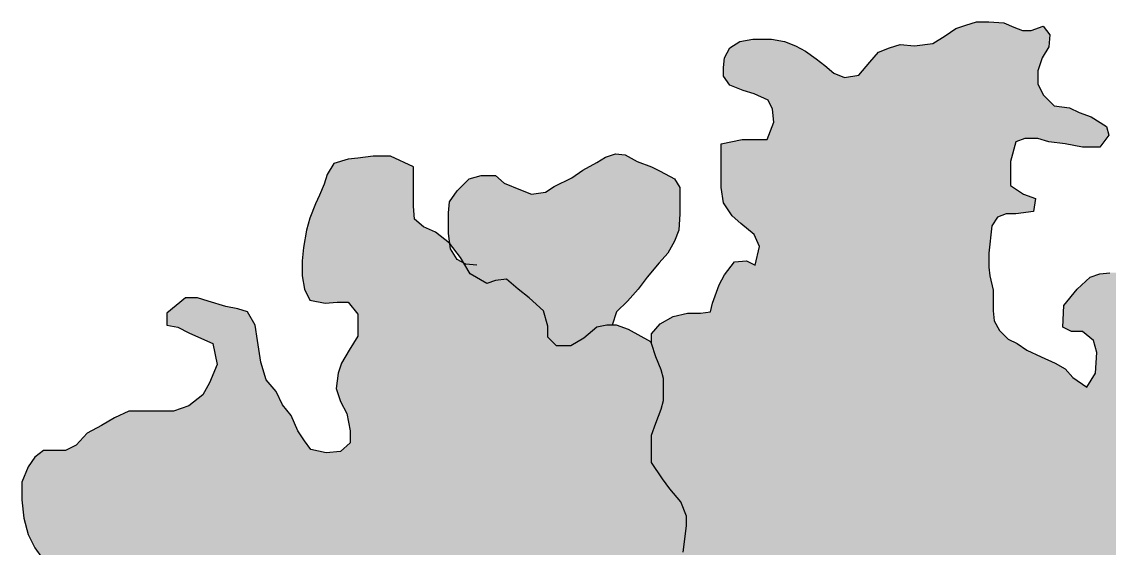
# Model space of a CAD drawing. Header units: millimetres. Extents: x 0 to 59350, y 0 to 29700.
# Drawn here: x 28498 to 30339, y 24937 to 25829 of the extents above; entities that cross this region are included whole.
import ezdxf

# ---------------------------------------------------------------- set-up
doc = ezdxf.new("R2010")
doc.units = ezdxf.units.MM
doc.linetypes.add('PUNKT2_S9', pattern=[1, 0, -1])
doc.layers.add('Standard', color=7, linetype='Continuous', lineweight=25)

msp = doc.modelspace()

# ---------------------------------------------------------------- hatches: boundary and pattern name
at = {"layer": 'Standard', "linetype": 'PUNKT2_S9', "lineweight": 25}
for color, points in [(7, [(30208.7, 24745.8), (30240.1, 24734.7), (30260.5, 24732.9), (30280.8, 24732.9), (30301.1, 24740.2), (30317.7, 24756.9), (30338, 24780.9), (30354.7, 24803.1), (30369.5, 24821.6), (30384.3, 24825.2), (30413.8, 24816.1), (30432.3, 24806.8), (30456.3, 24804.9), (30480.3, 24828.9), (30500.7, 24851.2), (30517.3, 24869.6), (30535.8, 24884.5), (30554.3, 24902.8), (30572.8, 24919.6), (30596.7, 24932.4), (30613.4, 24936.1), (30630, 24930.6), (30650.3, 24901), (30661.5, 24880.8), (30667, 24854.9), (30668.8, 24840), (30670.7, 24823.4), (30672.5, 24804.9), (30673.9, 24789.2), (30705.8, 24830.8), (30720.6, 24834.5), (30740.9, 24821.6), (30755.7, 24819.7), (30770.5, 24828.9), (30770.5, 24847.5), (30766.8, 24871.4), (30764.9, 24888.1), (30764.9, 24934.3), (30770.5, 24952.8), (30785.2, 24958.4), (30813, 24973.1), (30833.3, 24986.1), (30853.6, 24986.1), (30886.9, 24984.1), (30903.5, 24986.1), (30907.2, 24987.4), (30907.2, 25039.6), (30905.4, 25054.3), (30899.8, 25069.2), (30899.8, 25087.6), (30901.7, 25111.7), (30907.2, 25132), (30931.2, 25150.5), (30949.7, 25163.4), (30977.4, 25170.8), (30979.3, 25191.1), (30983, 25209.6), (30990.4, 25231.8), (31005.2, 25263.3), (31010.7, 25290.9), (31010.7, 25322.3), (31007, 25342.7), (30997.8, 25359.3), (30983, 25375.9), (30968.2, 25387), (30953.4, 25396.2), (30925.7, 25403.7), (30907.2, 25407.4), (30892.4, 25412.9), (30868.4, 25418.4), (30837, 25418.4), (30820.3, 25420.3), (30805.6, 25431.3), (30787.1, 25448), (30768.6, 25473.9), (30753.8, 25488.6), (30737.2, 25505.2), (30722.4, 25527.4), (30702.1, 25542.3), (30678.1, 25555.2), (30650.3, 25558.9), (30618.9, 25558.9), (30587.6, 25557), (30572.8, 25557), (30554.3, 25546), (30515.4, 25507.2), (30509.9, 25485), (30504.4, 25457.2), (30498.9, 25425.8), (30480.3, 25405.5), (30473, 25422.1), (30465.6, 25437), (30454.5, 25455.4), (30434.2, 25473.9), (30419.4, 25473.9), (30404.6, 25470.1), (30408.3, 25455.4), (30415.7, 25423.9), (30415.7, 25363), (30397.2, 25342.7), (30388, 25357.4), (30376.8, 25375.9), (30358.4, 25403.7), (30339.9, 25403.7), (30323.3, 25401.9), (30306.6, 25396.2), (30284.5, 25375.9), (30262.3, 25348.2), (30260.5, 25311.2), (30275.3, 25303.9), (30293.7, 25303.9), (30312.2, 25289.1), (30317.7, 25268.8), (30315.9, 25233.7), (30301.1, 25209.6), (30277.1, 25226.2), (30264.1, 25241), (30247.5, 25250.3), (30223.5, 25261.3), (30199.5, 25272.4), (30182.8, 25283.5), (30168, 25290.9), (30153.3, 25305.7), (30144, 25322.3), (30142.2, 25339), (30142.2, 25374.1), (30136.7, 25398.1), (30134.8, 25412.9), (30134.8, 25437), (30140.4, 25483.1), (30149.6, 25497.8), (30164.4, 25503.4), (30181, 25503.4), (30210.6, 25507.2), (30214.3, 25529.3), (30193.9, 25536.6), (30171.8, 25551.5), (30171.8, 25592.1), (30181, 25625.4), (30195.8, 25630.9), (30217.9, 25630.9), (30236.4, 25625.4), (30264.1, 25621.7), (30293.7, 25616.2), (30323.3, 25616.2), (30338, 25636.4), (30334.4, 25651.3), (30308.5, 25667.9), (30288.2, 25675.2), (30271.5, 25682.7), (30245.7, 25686.4), (30227.2, 25704.8), (30217.9, 25723.3), (30217.9, 25745.5), (30225.3, 25767.7), (30236.4, 25786.2), (30238.3, 25806.5), (30227.2, 25821.3), (30206.9, 25813.9), (30192.1, 25813.9), (30177.3, 25819.5), (30160.7, 25826.8), (30134.8, 25828.7), (30114.4, 25828.7), (30096, 25823.1), (30079.3, 25817.5), (30060.9, 25804.6), (30040.5, 25791.7), (30009.1, 25788), (29985.1, 25789.9), (29966.6, 25784.4), (29948.2, 25776.9), (29933.4, 25760.3), (29914.9, 25738.1), (29890.8, 25734.4), (29872.4, 25741.8), (29857.6, 25754.8), (29842.9, 25765.8), (29824.4, 25778.7), (29807.8, 25788), (29789.3, 25795.4), (29767.1, 25799.1), (29735.7, 25799.1), (29713.5, 25795.4), (29696.8, 25784.4), (29687.6, 25767.7), (29685.8, 25751.1), (29685.8, 25736.3), (29696.8, 25721.5), (29719, 25712.2), (29737.5, 25706.7), (29761.5, 25695.6), (29769, 25680.7), (29770.8, 25658.7), (29759.7, 25629.1), (29717.2, 25629.1), (29682, 25621.7), (29682, 25547.8), (29685.8, 25521.9), (29700.6, 25499.7), (29715.3, 25486.8), (29737.5, 25468.3), (29746.7, 25448), (29739.4, 25416.6), (29724.6, 25423.9), (29704.2, 25422.1), (29687.6, 25399.9), (29678.4, 25383.3), (29667.3, 25351.9), (29663.6, 25337.2), (29646.9, 25335.3), (29624.8, 25335.3), (29600.8, 25329.7), (29578.6, 25316.8), (29563.8, 25300.2), (29563.8, 25283.5), (29571.2, 25261.3), (29580.5, 25239.2), (29584.2, 25224.4), (29584.2, 25187.4), (29580.5, 25172.7), (29571.2, 25148.6), (29563.8, 25128.3), (29563.8, 25082.1), (29582.3, 25054.3), (29595.2, 25037.8), (29613.7, 25015.5), (29622.9, 24991.6), (29622.9, 24974.9), (29617.4, 24930.6), (29597.1, 24908.4), (29580.5, 24895.5), (29580.5, 24880.8), (29593.3, 24853), (29608.1, 24827.1), (29622.9, 24810.4), (29652.5, 24803.1), (29652.5, 24771.7), (29654.4, 24756.9), (29658.1, 24738.4), (29661.7, 24721.8), (29663.6, 24705.1), (29665.5, 24684.8), (29667.3, 24670), (29669.1, 24655.3), (29671, 24633), (29685.8, 24653.4), (29698.7, 24677.4), (29707.9, 24703.3), (29715.3, 24718.1), (29726.4, 24732.9), (29758.9, 24737.3), (29781.8, 24736.5), (29763.4, 24723.6), (29743, 24701.4), (29730.1, 24686.7), (29732, 24670), (29748.6, 24668.2), (29767.1, 24668.2), (29781.8, 24664.5), (29802.2, 24655.3), (29836.8, 24632.2), (29855.7, 24649.7), (29870.5, 24653.4), (29887.2, 24653.4), (29911.2, 24649.7), (29929.7, 24636.7), (29955.6, 24627.5), (30007.3, 24622), (30029.5, 24631.2), (30053.5, 24655.3), (30068.3, 24675.6), (30083.1, 24688.5), (30097.8, 24701.4), (30116.3, 24705.1), (30132.9, 24705.1), (30153.3, 24719.9), (30169.9, 24742.2), (30184.7, 24753.2)]), (96, [(29430.8, 24718.1), (29454.8, 24732.9), (29473.3, 24744), (29489.9, 24749.5), (29525, 24749.5), (29541.6, 24745.8), (29562, 24740.2), (29595.2, 24740.2), (29613.7, 24745.8), (29628.5, 24758.7), (29634, 24775.3), (29634, 24807.7), (29622.9, 24810.4), (29608.1, 24827.1), (29593.3, 24853), (29580.5, 24880.8), (29580.5, 24895.5), (29597.1, 24908.4), (29617.4, 24930.6), (29622.9, 24974.9), (29622.9, 24991.6), (29613.7, 25015.5), (29595.2, 25037.8), (29582.3, 25054.3), (29563.8, 25082.1), (29563.8, 25128.3), (29571.2, 25148.6), (29580.5, 25172.7), (29584.2, 25187.4), (29584.2, 25224.4), (29580.5, 25239.2), (29571.2, 25261.3), (29562.8, 25286.7), (29525, 25307.6), (29504.7, 25314.9), (29488, 25314.9), (29471.4, 25311.2), (29449.2, 25292.8), (29427.1, 25279.8), (29403, 25279.8), (29388.3, 25294.6), (29388.3, 25313.1), (29380.9, 25339), (29356.9, 25361.1), (29338.4, 25375.9), (29318.1, 25392.5), (29299.5, 25390.7), (29284.8, 25385.1), (29257.1, 25401.9), (29246, 25420.2), (29234.9, 25425.8), (29223.8, 25444.3), (29222.6, 25452.6), (29221.9, 25453.5), (29198, 25472.1), (29177.6, 25481.3), (29162.8, 25494.2), (29160.9, 25516.4), (29160.9, 25582.9), (29122.2, 25601.3), (29092.6, 25601.3), (29066.7, 25597.7), (29050.1, 25595.8), (29026.1, 25588.5), (29015, 25569.9), (29009.5, 25553.4), (29002, 25534.8), (28994.7, 25520.1), (28985.4, 25496), (28979.9, 25475.8), (28974.4, 25446.2), (28972.5, 25423.9), (28972.5, 25398.1), (28976.2, 25375.9), (28985.4, 25357.4), (29011.3, 25351.9), (29031.6, 25353.7), (29050.1, 25353.7), (29066.7, 25333.5), (29066.7, 25296.4), (29051.9, 25272.4), (29039, 25250.3), (29033.5, 25233.7), (29029.8, 25207.8), (29037.1, 25185.6), (29048.3, 25165.3), (29053.8, 25135.7), (29053.8, 25115.3), (29037.1, 25100.6), (29013.1, 25098.8), (28987.3, 25104.3), (28976.2, 25119), (28965.1, 25135.7), (28954, 25161.6), (28939.2, 25180.1), (28928.1, 25202.2), (28911.5, 25222.5), (28902.3, 25252.1), (28896.7, 25289.1), (28893, 25314.9), (28880.1, 25337.2), (28863.4, 25342.7), (28843.1, 25346.3), (28813.5, 25355.6), (28795.1, 25361.1), (28774.7, 25361.1), (28743.3, 25335.3), (28743.3, 25314.9), (28761.9, 25311.2), (28780.3, 25302), (28797, 25294.6), (28821, 25283.5), (28828.3, 25248.4), (28815.4, 25217), (28804.3, 25196.7), (28780.3, 25178.2), (28754.4, 25169), (28678.7, 25169), (28654.7, 25157.8), (28632.5, 25145), (28608.5, 25132), (28590, 25111.7), (28571.5, 25102.5), (28534.5, 25102.5), (28519.8, 25091.4), (28508.7, 25074.7), (28497.6, 25048.8), (28497.6, 25019.2), (28501.3, 24987.9), (28508.7, 24960.2), (28519.8, 24937.9), (28532.7, 24919.6), (28547.5, 24906.5), (28560.4, 24878.8), (28565.9, 24854.9), (28571.5, 24830.8), (28575.2, 24816.1), (28584.4, 24801.2), (28599.2, 24788.3), (28621.4, 24777.3), (28647.3, 24766.1), (28671.3, 24758.7), (28691.7, 24753.2), (28741.5, 24753.2), (28760, 24758.7), (28785.9, 24758.7), (28808, 24745.8), (28835.8, 24732.9), (28852.4, 24731), (28872.7, 24729.2), (28893, 24732.9), (28920.8, 24745.8), (28944.8, 24758.7), (28970.7, 24773.5), (28987.3, 24782.8), (29003.9, 24788.3), (29018.7, 24786.5), (29040.9, 24775.3), (29057.5, 24758.7), (29065, 24738.8), (29081.5, 24734.7), (29096.3, 24729.2), (29111.1, 24721.8), (29135.1, 24706.9), (29149.9, 24701.4), (29166.5, 24699.6), (29194.2, 24703.3), (29212.8, 24706.9), (29227.5, 24708.9), (29249.7, 24710.7), (29270, 24699.6), (29278.9, 24693.7), (29284.8, 24692.2), (29299.5, 24686.7), (29323.6, 24684.8), (29338.4, 24679.3), (29355, 24677.4), (29371.6, 24677.4), (29388.3, 24683), (29406.7, 24697.8)]), (96, [(29356.9, 25361.1), (29380.9, 25339), (29388.3, 25313.1), (29388.3, 25294.6), (29403, 25279.8), (29427.1, 25279.8), (29449.2, 25292.8), (29471.4, 25311.2), (29488, 25314.9), (29497.2, 25314.9), (29504.7, 25337.2), (29523.1, 25355.6), (29541.6, 25375.9), (29556.4, 25396.2), (29576.7, 25420.3), (29591.5, 25437), (29602.6, 25457.2), (29610, 25475.8), (29611.8, 25503.4), (29611.8, 25547.8), (29602.6, 25562.5), (29578.6, 25575.4), (29563.8, 25582.9), (29539.8, 25592.1), (29519.4, 25603.2), (29502.8, 25605), (29486.2, 25599.5), (29471.4, 25590.3), (29447.4, 25577.4), (29428.9, 25564.4), (29399.3, 25549.7), (29384.5, 25540.3), (29360.6, 25536.6), (29342.1, 25544.1), (29314.3, 25555.2), (29299.5, 25568.1), (29275.5, 25568.1), (29255.2, 25562.5), (29234.9, 25542.3), (29221.9, 25523.8), (29220.1, 25505.2), (29220.1, 25470.1), (29222.6, 25452.6), (29240.4, 25429.5), (29257.1, 25401.9), (29284.8, 25385.1), (29299.5, 25390.7), (29318.1, 25392.5), (29338.4, 25375.9)])]:
    msp.add_hatch(color=color, dxfattribs=at).paths.add_polyline_path(points)

# ---------------------------------------------------------------- linework, layer by layer
at = {"layer": 'Standard', "color": 7, "linetype": 'Continuous', "lineweight": -3}
for p, q in [((30060.9, 25804.6), (30079.3, 25817.5)), ((30079.3, 25817.5), (30096, 25823.1)), ((30096, 25823.1), (30114.4, 25828.7)), ((30114.4, 25828.7), (30134.8, 25828.7)), ((30134.8, 25828.7), (30160.7, 25826.8)), ((30160.7, 25826.8), (30177.3, 25819.5)), ((30177.3, 25819.5), (30192.1, 25813.9)), ((30206.9, 25813.9), (30227.2, 25821.3)), ((30227.2, 25821.3), (30238.3, 25806.5)), ((29713.5, 25795.4), (29735.7, 25799.1)), ((29735.7, 25799.1), (29767.1, 25799.1)), ((29767.1, 25799.1), (29789.3, 25795.4)), ((30040.5, 25791.7), (30060.9, 25804.6)), ((30192.1, 25813.9), (30206.9, 25813.9)), ((30238.3, 25806.5), (30236.4, 25786.2)), ((29687.6, 25767.7), (29696.8, 25784.4)), ((29696.8, 25784.4), (29713.5, 25795.4)), ((29789.3, 25795.4), (29807.8, 25788)), ((29807.8, 25788), (29824.4, 25778.7)), ((29948.2, 25776.9), (29966.6, 25784.4)), ((29966.6, 25784.4), (29985.1, 25789.9)), ((29985.1, 25789.9), (30009.1, 25788)), ((30009.1, 25788), (30040.5, 25791.7)), ((30236.4, 25786.2), (30225.3, 25767.7)), ((29685.8, 25751.1), (29687.6, 25767.7)), ((29824.4, 25778.7), (29842.9, 25765.8)), ((29842.9, 25765.8), (29857.6, 25754.8)), ((29933.4, 25760.3), (29948.2, 25776.9)), ((30225.3, 25767.7), (30217.9, 25745.5)), ((29685.8, 25736.3), (29685.8, 25751.1)), ((29857.6, 25754.8), (29872.4, 25741.8)), ((29914.9, 25738.1), (29933.4, 25760.3)), ((30217.9, 25745.5), (30217.9, 25723.3)), ((29696.8, 25721.5), (29685.8, 25736.3)), ((29872.4, 25741.8), (29890.8, 25734.4)), ((29890.8, 25734.4), (29914.9, 25738.1)), ((29719, 25712.2), (29696.8, 25721.5)), ((29737.5, 25706.7), (29719, 25712.2)), ((29761.5, 25695.6), (29737.5, 25706.7)), ((30217.9, 25723.3), (30227.2, 25704.8)), ((29769, 25680.7), (29761.5, 25695.6)), ((30227.2, 25704.8), (30245.7, 25686.4)), ((29770.8, 25658.7), (29769, 25680.7)), ((30245.7, 25686.4), (30271.5, 25682.7)), ((30271.5, 25682.7), (30288.2, 25675.2)), ((30288.2, 25675.2), (30308.5, 25667.9)), ((29759.7, 25629.1), (29770.8, 25658.7)), ((30308.5, 25667.9), (30334.4, 25651.3)), ((30334.4, 25651.3), (30338, 25636.4)), ((30338, 25636.4), (30323.3, 25616.2)), ((29682, 25621.7), (29717.2, 25629.1)), ((29682, 25603.2), (29682, 25621.7)), ((29717.2, 25629.1), (29737.5, 25629.1)), ((29737.5, 25629.1), (29759.7, 25629.1)), ((30181, 25625.4), (30171.8, 25592.1)), ((30195.8, 25630.9), (30181, 25625.4)), ((30217.9, 25630.9), (30195.8, 25630.9)), ((30236.4, 25625.4), (30217.9, 25630.9)), ((30264.1, 25621.7), (30236.4, 25625.4)), ((30293.7, 25616.2), (30264.1, 25621.7)), ((30323.3, 25616.2), (30293.7, 25616.2)), ((29050.1, 25595.8), (29026.1, 25588.5)), ((29066.7, 25597.7), (29050.1, 25595.8)), ((29092.6, 25601.3), (29066.7, 25597.7)), ((29122.2, 25601.3), (29092.6, 25601.3)), ((29160.9, 25582.9), (29122.2, 25601.3)), ((29471.4, 25590.3), (29486.2, 25599.5)), ((29486.2, 25599.5), (29502.8, 25605)), ((29502.8, 25605), (29519.4, 25603.2)), ((29519.4, 25603.2), (29539.8, 25592.1)), ((29682, 25581.1), (29682, 25603.2)), ((29026.1, 25588.5), (29015, 25569.9)), ((29160.9, 25562.5), (29160.9, 25582.9)), ((29428.9, 25564.4), (29447.4, 25577.4)), ((29447.4, 25577.4), (29471.4, 25590.3)), ((29539.8, 25592.1), (29563.8, 25582.9)), ((29563.8, 25582.9), (29578.6, 25575.4)), ((29682, 25547.8), (29682, 25581.1)), ((30171.8, 25592.1), (30171.8, 25566.2)), ((29015, 25569.9), (29009.5, 25553.4)), ((29160.9, 25546), (29160.9, 25562.5)), ((29234.9, 25542.3), (29255.2, 25562.5)), ((29255.2, 25562.5), (29275.5, 25568.1)), ((29275.5, 25568.1), (29299.5, 25568.1)), ((29299.5, 25568.1), (29314.3, 25555.2)), ((29399.3, 25549.7), (29428.9, 25564.4)), ((29578.6, 25575.4), (29602.6, 25562.5)), ((29602.6, 25562.5), (29611.8, 25547.8)), ((30171.8, 25566.2), (30171.8, 25551.5)), ((29009.5, 25553.4), (29002, 25534.8)), ((29160.9, 25516.4), (29160.9, 25546)), ((29221.9, 25523.8), (29234.9, 25542.3)), ((29314.3, 25555.2), (29342.1, 25544.1)), ((29342.1, 25544.1), (29360.6, 25536.6)), ((29360.6, 25536.6), (29384.5, 25540.3)), ((29384.5, 25540.3), (29399.3, 25549.7)), ((29611.8, 25547.8), (29611.8, 25529.3)), ((29685.8, 25521.9), (29682, 25547.8)), ((30171.8, 25551.5), (30193.9, 25536.6)), ((29002, 25534.8), (28994.7, 25520.1)), ((29220.1, 25505.2), (29221.9, 25523.8)), ((29611.8, 25529.3), (29611.8, 25503.4)), ((29700.6, 25499.7), (29685.8, 25521.9)), ((30193.9, 25536.6), (30214.3, 25529.3)), ((30214.3, 25529.3), (30210.6, 25507.2)), ((28994.7, 25520.1), (28985.4, 25496)), ((29162.8, 25494.2), (29160.9, 25516.4)), ((29220.1, 25490.5), (29220.1, 25505.2)), ((29611.8, 25503.4), (29610, 25475.8)), ((30164.4, 25503.4), (30149.6, 25497.8)), ((30181, 25503.4), (30164.4, 25503.4)), ((30210.6, 25507.2), (30181, 25503.4)), ((28985.4, 25496), (28979.9, 25475.8)), ((29177.6, 25481.3), (29162.8, 25494.2)), ((29220.1, 25470.1), (29220.1, 25490.5)), ((29715.3, 25486.8), (29700.6, 25499.7)), ((29737.5, 25468.3), (29715.3, 25486.8)), ((30149.6, 25497.8), (30140.4, 25483.1)), ((28979.9, 25475.8), (28974.4, 25446.2)), ((29198, 25472.1), (29177.6, 25481.3)), ((29221.9, 25453.5), (29198, 25472.1)), ((29223.8, 25444.3), (29220.1, 25470.1)), ((29610, 25475.8), (29602.6, 25457.2)), ((29746.7, 25448), (29737.5, 25468.3)), ((30140.4, 25483.1), (30134.8, 25437)), ((29240.4, 25429.5), (29221.9, 25453.5)), ((29602.6, 25457.2), (29591.5, 25437)), ((29739.4, 25416.6), (29746.7, 25448)), ((28974.4, 25446.2), (28972.5, 25423.9)), ((29234.9, 25425.8), (29223.8, 25444.3)), ((29257.1, 25401.9), (29240.4, 25429.5)), ((29591.5, 25437), (29576.7, 25420.3)), ((30134.8, 25437), (30134.8, 25412.9)), ((28972.5, 25423.9), (28972.5, 25398.1)), ((29249.7, 25418.4), (29234.9, 25425.8)), ((29268.2, 25416.6), (29249.7, 25418.4)), ((29576.7, 25420.3), (29556.4, 25396.2)), ((29687.6, 25399.9), (29704.2, 25422.1)), ((29704.2, 25422.1), (29724.6, 25423.9)), ((29724.6, 25423.9), (29739.4, 25416.6)), ((30134.8, 25412.9), (30136.7, 25398.1)), ((28972.5, 25398.1), (28976.2, 25375.9)), ((29284.8, 25385.1), (29257.1, 25401.9)), ((29318.1, 25392.5), (29299.5, 25390.7)), ((29338.4, 25375.9), (29318.1, 25392.5)), ((29556.4, 25396.2), (29541.6, 25375.9)), ((29678.4, 25383.3), (29687.6, 25399.9)), ((30136.7, 25398.1), (30142.2, 25374.1)), ((30284.5, 25375.9), (30306.6, 25396.2)), ((30306.6, 25396.2), (30323.3, 25401.9)), ((30323.3, 25401.9), (30339.9, 25403.7)), ((28976.2, 25375.9), (28985.4, 25357.4)), ((29299.5, 25390.7), (29284.8, 25385.1)), ((29356.9, 25361.1), (29338.4, 25375.9)), ((29541.6, 25375.9), (29523.1, 25355.6)), ((29667.3, 25351.9), (29678.4, 25383.3)), ((30262.3, 25348.2), (30284.5, 25375.9)), ((28774.7, 25361.1), (28743.3, 25335.3)), ((28795.1, 25361.1), (28774.7, 25361.1)), ((28813.5, 25355.6), (28795.1, 25361.1)), ((28985.4, 25357.4), (29011.3, 25351.9)), ((29380.9, 25339), (29356.9, 25361.1)), ((30142.2, 25374.1), (30142.2, 25353.7)), ((28843.1, 25346.3), (28813.5, 25355.6)), ((28863.4, 25342.7), (28843.1, 25346.3)), ((28880.1, 25337.2), (28863.4, 25342.7)), ((29011.3, 25351.9), (29031.6, 25353.7)), ((29031.6, 25353.7), (29050.1, 25353.7)), ((29050.1, 25353.7), (29066.7, 25333.5)), ((29388.3, 25313.1), (29380.9, 25339)), ((29523.1, 25355.6), (29504.7, 25337.2)), ((29663.6, 25337.2), (29667.3, 25351.9)), ((30142.2, 25353.7), (30142.2, 25339)), ((30142.2, 25339), (30144, 25322.3)), ((30260.5, 25311.2), (30262.3, 25348.2)), ((28743.3, 25335.3), (28743.3, 25314.9)), ((28893, 25314.9), (28880.1, 25337.2)), ((29066.7, 25333.5), (29066.7, 25316.8)), ((29504.7, 25337.2), (29497.2, 25314.9)), ((29578.6, 25316.8), (29600.8, 25329.7)), ((29600.8, 25329.7), (29624.8, 25335.3)), ((29624.8, 25335.3), (29646.9, 25335.3)), ((29646.9, 25335.3), (29663.6, 25337.2)), ((30144, 25322.3), (30153.3, 25305.7)), ((28743.3, 25314.9), (28761.9, 25311.2)), ((28761.9, 25311.2), (28780.3, 25302)), ((28780.3, 25302), (28797, 25294.6)), ((28896.7, 25289.1), (28893, 25314.9)), ((29066.7, 25316.8), (29066.7, 25296.4)), ((29388.3, 25294.6), (29388.3, 25313.1)), ((29471.4, 25311.2), (29449.2, 25292.8)), ((29488, 25314.9), (29471.4, 25311.2)), ((29504.7, 25314.9), (29488, 25314.9)), ((29525, 25307.6), (29504.7, 25314.9)), ((29562.8, 25286.7), (29525, 25307.6)), ((29563.8, 25300.2), (29578.6, 25316.8)), ((30153.3, 25305.7), (30168, 25290.9)), ((30275.3, 25303.9), (30260.5, 25311.2)), ((30293.7, 25303.9), (30275.3, 25303.9)), ((30312.2, 25289.1), (30293.7, 25303.9)), ((28797, 25294.6), (28821, 25283.5)), ((28821, 25283.5), (28828.3, 25248.4)), ((28902.3, 25252.1), (28896.7, 25289.1)), ((29066.7, 25296.4), (29051.9, 25272.4)), ((29403, 25279.8), (29388.3, 25294.6)), ((29449.2, 25292.8), (29427.1, 25279.8)), ((29563.8, 25283.5), (29563.8, 25300.2)), ((29571.2, 25261.3), (29563.8, 25283.5)), ((30168, 25290.9), (30182.8, 25283.5)), ((30182.8, 25283.5), (30199.5, 25272.4)), ((30317.7, 25268.8), (30312.2, 25289.1)), ((29051.9, 25272.4), (29039, 25250.3)), ((29427.1, 25279.8), (29403, 25279.8)), ((30199.5, 25272.4), (30223.5, 25261.3)), ((30315.9, 25233.7), (30317.7, 25268.8)), ((28828.3, 25248.4), (28815.4, 25217)), ((28911.5, 25222.5), (28902.3, 25252.1)), ((29039, 25250.3), (29033.5, 25233.7)), ((29580.5, 25239.2), (29571.2, 25261.3)), ((30223.5, 25261.3), (30247.5, 25250.3)), ((30247.5, 25250.3), (30264.1, 25241)), ((29033.5, 25233.7), (29029.8, 25207.8)), ((29584.2, 25224.4), (29580.5, 25239.2)), ((30264.1, 25241), (30277.1, 25226.2)), ((30301.1, 25209.6), (30315.9, 25233.7)), ((28815.4, 25217), (28804.3, 25196.7)), ((28928.1, 25202.2), (28911.5, 25222.5)), ((29584.2, 25209.6), (29584.2, 25224.4)), ((29584.2, 25187.4), (29584.2, 25209.6)), ((30277.1, 25226.2), (30301.1, 25209.6)), ((28804.3, 25196.7), (28780.3, 25178.2)), ((28939.2, 25180.1), (28928.1, 25202.2)), ((29029.8, 25207.8), (29037.1, 25185.6)), ((28780.3, 25178.2), (28754.4, 25169)), ((28954, 25161.6), (28939.2, 25180.1)), ((29037.1, 25185.6), (29048.3, 25165.3)), ((29571.2, 25148.6), (29580.5, 25172.7)), ((29580.5, 25172.7), (29584.2, 25187.4)), ((28654.7, 25157.8), (28632.5, 25145)), ((28678.7, 25169), (28654.7, 25157.8)), ((28702.7, 25169), (28678.7, 25169)), ((28728.6, 25169), (28702.7, 25169)), ((28754.4, 25169), (28728.6, 25169)), ((28965.1, 25135.7), (28954, 25161.6)), ((29048.3, 25165.3), (29053.8, 25135.7)), ((28632.5, 25145), (28608.5, 25132)), ((28976.2, 25119), (28965.1, 25135.7)), ((29053.8, 25135.7), (29053.8, 25115.3)), ((29563.8, 25128.3), (29571.2, 25148.6)), ((28608.5, 25132), (28590, 25111.7)), ((28987.3, 25104.3), (28976.2, 25119)), ((29563.8, 25104.3), (29563.8, 25128.3)), ((28534.5, 25102.5), (28519.8, 25091.4)), ((28556.7, 25102.5), (28534.5, 25102.5)), ((28571.5, 25102.5), (28556.7, 25102.5)), ((28590, 25111.7), (28571.5, 25102.5)), ((29013.1, 25098.8), (28987.3, 25104.3)), ((29037.1, 25100.6), (29013.1, 25098.8)), ((29053.8, 25115.3), (29037.1, 25100.6)), ((29563.8, 25082.1), (29563.8, 25104.3)), ((28519.8, 25091.4), (28508.7, 25074.7)), ((29582.3, 25054.3), (29563.8, 25082.1)), ((28508.7, 25074.7), (28497.6, 25048.8)), ((28497.6, 25048.8), (28497.6, 25019.2)), ((29595.2, 25037.8), (29582.3, 25054.3)), ((29613.7, 25015.5), (29595.2, 25037.8)), ((28497.6, 25019.2), (28501.3, 24987.9)), ((29622.9, 24991.6), (29613.7, 25015.5)), ((28501.3, 24987.9), (28508.7, 24960.2)), ((29622.9, 24974.9), (29622.9, 24991.6)), ((29617.4, 24930.6), (29622.9, 24974.9)), ((28508.7, 24960.2), (28519.8, 24937.9)), ((28519.8, 24937.9), (28532.7, 24919.6))]:
    msp.add_line(p, q, dxfattribs=at)
at = {"layer": 'Standard', "color": 7, "linetype": 'Continuous', "lineweight": 25}
msp.add_line((29563.8, 25283.5), (29562.8, 25286.7), dxfattribs=at)

doc.saveas('drawing.dxf')
